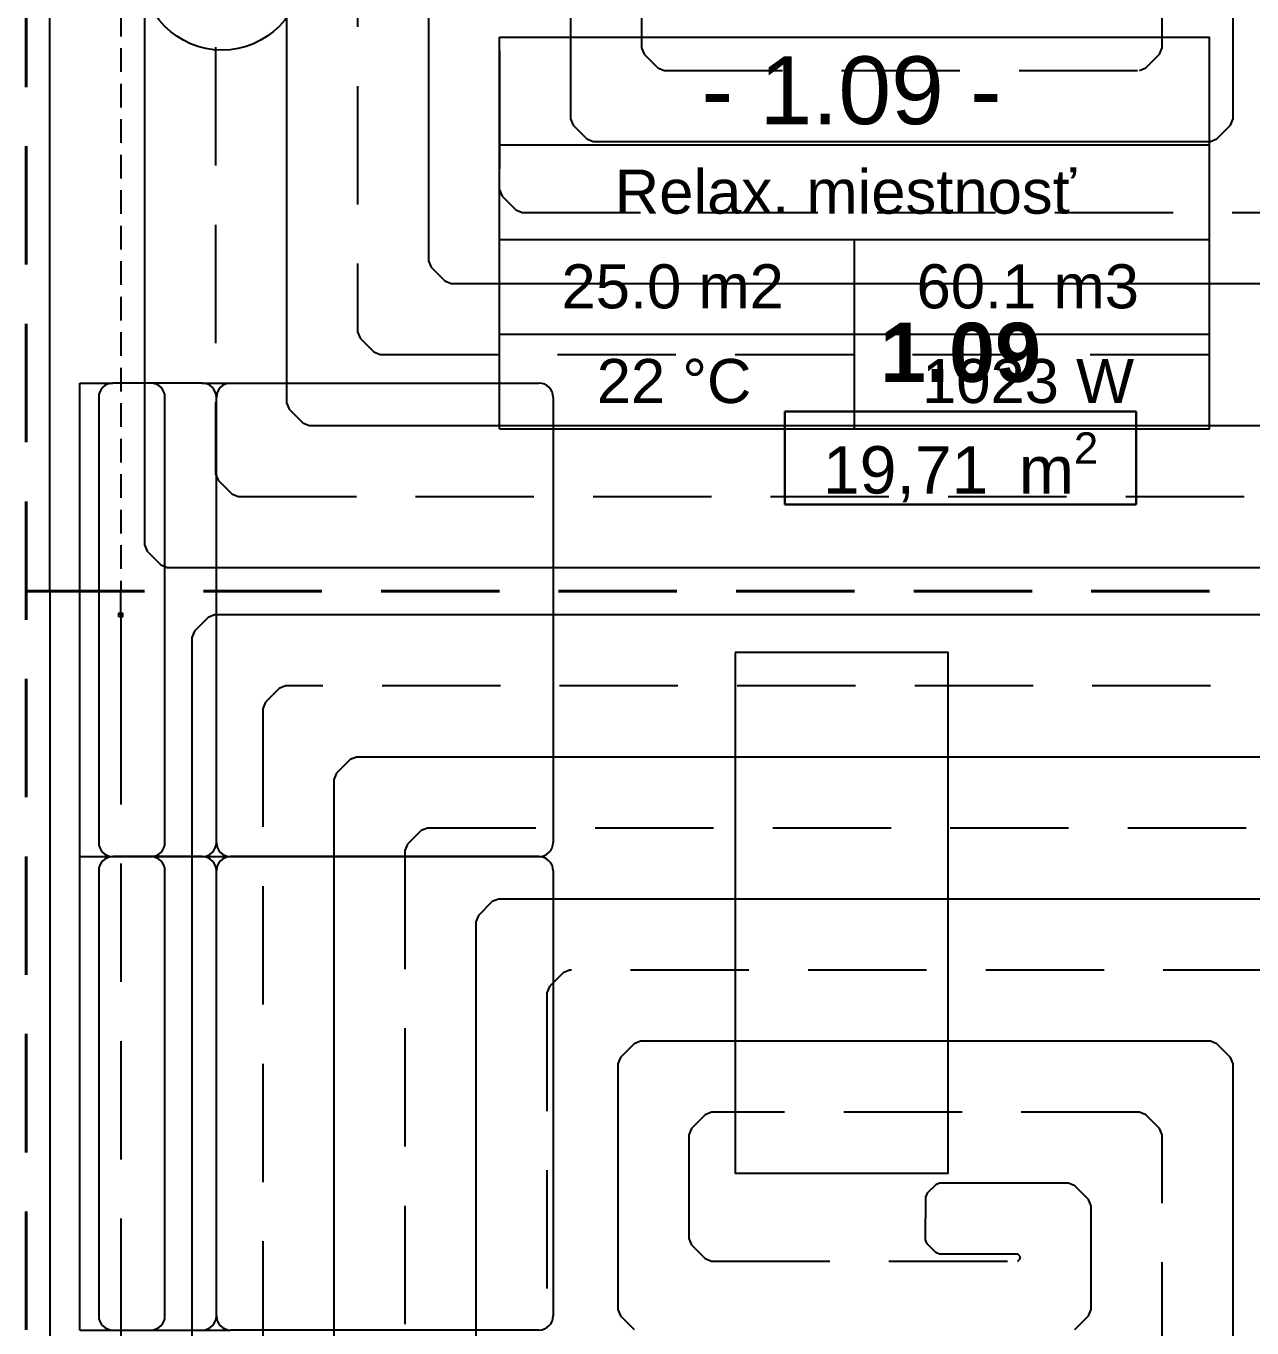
# Model space of a CAD drawing. Header units: millimetres. Extents: x 1046 to 74297, y -4150 to 54562.
# Drawn here: x 23290 to 25879, y 3834 to 6584 of the extents above; entities that cross this region are included whole.
import ezdxf
from ezdxf.enums import TextEntityAlignment as Align

# ---------------------------------------------------------------- set-up
doc = ezdxf.new("R2010")
doc.units = ezdxf.units.MM
doc.linetypes.add('DASH', pattern=[75, 50, -25])
for name, color, linetype in [('1__NP___MIESTNOSTIUK', 7, 'Continuous'), ('Interiér - nábytok', 252, 'Continuous'), ('ODVODN__POTRUBIE___PODL__VYK_', 7, 'Continuous'), ('OKRAJOV__DILAT_CIA_PDL', 2, 'Continuous'), ('PODLAHOVKA', 7, 'Continuous'), ('PR_VODN__POTRUBIE___PODL__VYK_', 7, 'Continuous'), ('vyk-privod2', 7, 'Continuous'), ('Z_NA_PRECHODOV_CH_POTRUB_', 7, 'Continuous'), ('Zóny', 252, 'Continuous'), ('Zóny – Razítka', 252, 'Continuous')]:
    doc.layers.add(name, color=color, linetype=linetype)
doc.styles.add('ARIAL', font='arial.ttf')
doc.styles.add('GENEROVANÝ_STYL_1', font='arial.ttf')
doc.styles.add('GENEROVANÝ_STYL_2', font='arialbd.ttf')

# ---------------------------------------------------------------- blocks, each defined once
blk = doc.blocks.new('RELAX MIESTNOSŤ_1.09_9_1', base_point=(742449, 310262))
at = {"layer": 'Zóny – Razítka'}
for p, q in [((761007, 309280), (723891, 309280)), ((723891, 309280), (723891, 299458)), ((723891, 309280), (761007, 309280)), ((723891, 299458), (723891, 309280)), ((761007, 299458), (761007, 309280)), ((761007, 309280), (761007, 299458)), ((723891, 299458), (761007, 299458)), ((761007, 299458), (723891, 299458))]:
    blk.add_line(p, q, dxfattribs=at)
at = {"layer": 'Zóny – Razítka', "insert": (742449, 307083), "char_height": 5000, "attachment_point": 2, "style": 'GENEROVANÝ_STYL_1'}
blk.add_mtext('\\A1;{\\pqc;\\pt0,2500;\\fArial|b0|i0|c238|p0;\\W1.000000;19,71\\fArial|b0|i0|c238|p0;\\W1.000000;\\A1{\\H.66x;\\S^  ;}\\fArial|b0|i0|c238|p0;\\W1.000000; m\\fArial|b0|i0|c238|p0;\\W1.000000;\\A1{\\H.66x;\\S2^  ;}}', dxfattribs=at)
at = {"layer": 'Zóny – Razítka'}
for tag, height, style, p in [('DUMMY_849', 6250, 'GENEROVANÝ_STYL_2', (750790, 320083)), ('ROOM_NUMBER', 6250, 'GENEROVANÝ_STYL_2', (742449, 318655)), ('DUMMY_850', 5000, 'GENEROVANÝ_STYL_1', (728802, 308297))]:
    blk.add_attdef(tag, text='', height=height, dxfattribs=dict(at, style=style)).set_placement(p, align=Align.TOP_CENTER)
blk = doc.blocks.new('Konferenční stolek 05 27[59]_1', base_point=(718636, 283834))
at = {"layer": 'Interiér - nábytok', "flags": 128}
blk.add_lwpolyline([(718636, 283834), (718636, 228834), (741136, 228834), (741136, 283834)], close=True, dxfattribs=at)
blk = doc.blocks.new('Pohovkový díl 01 27[60]_1', base_point=(699416, 212274))
at = {"layer": 'Interiér - nábytok'}
for p, q in [((649416, 212274), (649416, 262274)), ((649416, 262274), (652916, 262274)), ((662349, 262274), (652916, 262274)), ((662349, 262274), (665349, 262274)), ((665349, 262274), (697916, 262274)), ((651416, 260774), (651416, 213774)), ((658416, 213774), (658416, 260774)), ((663849, 213774), (663849, 260774)), ((663849, 213774), (663849, 260774)), ((699416, 260774), (699416, 213774)), ((649416, 212274), (652916, 212274)), ((652916, 212274), (662349, 212274)), ((662349, 212274), (665349, 212274)), ((697916, 212274), (665349, 212274))]:
    blk.add_line(p, q, dxfattribs=at)
for centre, start, end in [((652916, 260774), 90, 180), ((656916, 260774), 0, 90), ((662349, 260774), 0, 90), ((665349, 260774), 90, 180), ((697916, 260774), 0, 90), ((652916, 213774), 180, 270), ((656916, 213774), 270, 0), ((662349, 213774), 270, 0), ((665349, 213774), 180, 270), ((697916, 213774), 270, 0)]:
    blk.add_arc(centre, 1500, start, end, dxfattribs=at)
blk = doc.blocks.new('Pohovkový díl 01 27[61]_1', base_point=(699416, 262274))
at = {"layer": 'Interiér - nábytok'}
for p, q in [((649416, 262274), (649416, 312274)), ((649416, 312274), (652916, 312274)), ((662349, 312274), (652916, 312274)), ((662349, 312274), (665349, 312274)), ((665349, 312274), (697916, 312274)), ((651416, 310774), (651416, 263774)), ((658416, 263774), (658416, 310774)), ((663849, 263774), (663849, 310774)), ((663849, 263774), (663849, 310774)), ((699416, 310774), (699416, 263774)), ((649416, 262274), (652916, 262274)), ((652916, 262274), (662349, 262274)), ((662349, 262274), (665349, 262274)), ((697916, 262274), (665349, 262274))]:
    blk.add_line(p, q, dxfattribs=at)
for centre, start, end in [((652916, 310774), 90, 180), ((656916, 310774), 0, 90), ((662349, 310774), 0, 90), ((665349, 310774), 90, 180), ((697916, 310774), 0, 90), ((652916, 263774), 180, 270), ((656916, 263774), 270, 0), ((662349, 263774), 270, 0), ((665349, 263774), 180, 270), ((697916, 263774), 270, 0)]:
    blk.add_arc(centre, 1500, start, end, dxfattribs=at)
blk = doc.blocks.new('A$Ca9295a0e')
at = {"layer": 'Interiér - nábytok', "xscale": 0.02, "yscale": 0.02, "zscale": 0.02}
for name, p in [('Pohovkový díl 01 27[61]_1', (13938.4, 3518.1)), ('Konferenční stolek 05 27[59]_1', (14322.8, 3949.3)), ('Pohovkový díl 01 27[60]_1', (13938.4, 2518.1))]:
    blk.add_blockref(name, p, dxfattribs=at)
at = {"layer": 'Zóny', "xscale": 0.02, "yscale": 0.02, "zscale": 0.02}
blk.add_blockref('RELAX MIESTNOSŤ_1.09_9_1', (14799, 4477.8), dxfattribs=at).add_auto_attribs({'ROOM_NUMBER': '1.09'})
blk = doc.blocks.new('A$Cacebdfa7')
blk.add_blockref('A$Ca9295a0e', (2747.1, 1041.4))
at = {"layer": '1__NP___MIESTNOSTIUK', "color": 18}
for p, q in [((16572.1, 6063), (16572.1, 6290)), ((16572.1, 6290), (18072.1, 6290)), ((18072.1, 6063), (18072.1, 6290)), ((16572.1, 5863), (16572.1, 6063)), ((16572.1, 6063), (18072.1, 6063)), ((16572.1, 6063), (18072.1, 6063)), ((18072.1, 5863), (18072.1, 6063)), ((16572.1, 5663), (16572.1, 5863)), ((16572.1, 5863), (18072.1, 5863)), ((16572.1, 5863), (18072.1, 5863)), ((17322.1, 5663), (17322.1, 5863)), ((18072.1, 5663), (18072.1, 5863)), ((16572.1, 5463), (16572.1, 5663)), ((16572.1, 5663), (18072.1, 5663)), ((16572.1, 5663), (18072.1, 5663)), ((17322.1, 5463), (17322.1, 5663)), ((18072.1, 5463), (18072.1, 5663)), ((16572.1, 5463), (18072.1, 5463))]:
    blk.add_line(p, q, dxfattribs=at)
at = {"layer": 'ODVODN__POTRUBIE___PODL__VYK_', "color": 172, "linetype": 'DASH'}
for p in [(15772.1, 7242), (15772.1, 5069.9)]:
    blk.add_line(p, (15772.1, 5119.9), dxfattribs=at)
at = {"layer": 'ODVODN__POTRUBIE___PODL__VYK_', "color": 2}
for p, q in [((15768.1, 5073.9), (15768.1, 5073.9)), ((15768.1, 5065.9), (15768.1, 5065.9)), ((15776.1, 5073.9), (15776.1, 5073.9)), ((15776.1, 5065.9), (15776.1, 5065.9))]:
    blk.add_line(p, q, dxfattribs=at)
blk.add_lwpolyline([(15768.1, 5065.9), (15768.1, 5073.9), (15776.1, 5073.9), (15776.1, 5065.9), (15768.1, 5065.9)], dxfattribs=at)
blk.add_lwpolyline([(15768.1, 5065.9), (15768.1, 5073.9), (15776.1, 5073.9), (15776.1, 5065.9), (15768.1, 5065.9)], dxfattribs=at)
at = {"layer": 'OKRAJOV__DILAT_CIA_PDL', "color": 116, "linetype": 'DASH', "lineweight": 40, "ltscale": 5, "true_color": 0x136734}
blk.add_line((15572.1, 5119.9), (19072.1, 5119.9), dxfattribs=at)
blk.add_lwpolyline([(18287.1, 7934.9), (18287.1, 8184.9), (19072.1, 8184.9), (19072.1, 10384.9), (17397.1, 10384.9), (17397.1, 8184.9), (17487.1, 8184.9), (17487.1, 7934.9), (15572.1, 7934.9), (15572.1, 2304.9), (19072.1, 2304.9), (19072.1, 7934.9), (18287.1, 7934.9)], dxfattribs=at)
at = {"layer": 'PODLAHOVKA', "color": 12, "ltscale": 5}
for points in [[(15822.1, 7244.2), (15822.1, 5217.7), (15827.6, 5204.4), (15856.5, 5175.5), (15869.9, 5169.9), (18974.2, 5169.9), (18987.6, 5175.5), (19016.5, 5204.4), (19022.1, 5217.7), (19022.1, 7837.1)], [(16122.1, 7837.1), (16122.1, 5517.7), (16127.6, 5504.4), (16156.5, 5475.5), (16169.9, 5469.9), (18674.2, 5469.9), (18687.6, 5475.5), (18716.5, 5504.4), (18722.1, 5517.7), (18722.1, 7537.1)], [(16422.1, 7537.1), (16422.1, 5817.7), (16427.6, 5804.4), (16456.5, 5775.5), (16469.9, 5769.9), (18374.2, 5769.9), (18387.6, 5775.5), (18416.5, 5804.4), (18422.1, 5817.7), (18422.1, 7237.1)], [(16722.1, 7237.1), (16722.1, 6117.7), (16727.6, 6104.4), (16756.5, 6075.5), (16769.9, 6069.9), (18074.2, 6069.9), (18087.6, 6075.5), (18116.5, 6104.4), (18122.1, 6117.7), (18122.1, 6937.1)], [(15622.1, 5069.9), (15622.1, 2402.7)], [(19022.1, 2402.7), (19022.1, 5022.1), (19016.5, 5035.5), (18987.6, 5064.4), (18974.2, 5069.9), (15969.9, 5069.9), (15956.5, 5064.4), (15927.6, 5035.5), (15922.1, 5022.1), (15922.1, 2702.7)], [(18722.1, 2702.7), (18722.1, 4722.1), (18716.5, 4735.5), (18687.6, 4764.4), (18674.2, 4769.9), (16269.9, 4769.9), (16256.5, 4764.4), (16227.6, 4735.5), (16222.1, 4722.1), (16222.1, 3002.7)], [(18422.1, 3002.7), (18422.1, 4422.1), (18416.5, 4435.5), (18387.6, 4464.4), (18374.2, 4469.9), (16569.9, 4469.9), (16556.5, 4464.4), (16527.6, 4435.5), (16522.1, 4422.1), (16522.1, 3302.7)], [(18122.1, 3302.7), (18122.1, 4122.1), (18116.5, 4135.5), (18087.6, 4164.4), (18074.2, 4169.9), (16869.9, 4169.9), (16856.5, 4164.4), (16827.6, 4135.5), (16822.1, 4122.1), (16822.1, 3602.7), (16827.6, 3589.4), (16856.5, 3560.5)], [(17787.6, 3560.5), (17816.5, 3589.4), (17822.1, 3602.7), (17822.1, 3822.1), (17816.5, 3835.5), (17787.6, 3864.4), (17774.2, 3869.9), (17501.9, 3869.9), (17493.6, 3866.5), (17475.5, 3848.4), (17472.1, 3840), (17472.1, 3794.9)]]:
    blk.add_lwpolyline(points, dxfattribs=at)
at = {"layer": 'PODLAHOVKA', "color": 172, "linetype": 'DASH', "ltscale": 5}
for points in [[(15972.1, 7394.2), (15972.1, 5367.7), (15977.6, 5354.4), (16006.5, 5325.5), (16019.9, 5319.9), (18824.2, 5319.9), (18837.6, 5325.5), (18866.5, 5354.4), (18872.1, 5367.7), (18872.1, 7687.1)], [(16272.1, 7687.1), (16272.1, 5667.7), (16277.6, 5654.4), (16306.5, 5625.5), (16319.9, 5619.9), (18524.2, 5619.9), (18537.6, 5625.5), (18566.5, 5654.4), (18572.1, 5667.7), (18572.1, 7387.1)], [(16572.1, 7387.1), (16572.1, 5967.7), (16577.6, 5954.4), (16606.5, 5925.5), (16619.9, 5919.9), (18224.2, 5919.9), (18237.6, 5925.5), (18266.5, 5954.4), (18272.1, 5967.7), (18272.1, 7087.1)], [(16872.1, 7087.1), (16872.1, 6267.7), (16877.6, 6254.4), (16906.5, 6225.5), (16919.9, 6219.9), (17924.2, 6219.9), (17937.6, 6225.5), (17966.5, 6254.4), (17972.1, 6267.7), (17972.1, 6787.1)], [(15772.1, 5069.9), (15772.1, 4919.9), (15772.1, 2552.7)], [(18872.1, 2552.7), (18872.1, 4872.1), (18866.5, 4885.5), (18837.6, 4914.4), (18824.2, 4919.9), (16119.9, 4919.9), (16106.5, 4914.4), (16077.6, 4885.5), (16072.1, 4872.1), (16072.1, 2852.7)], [(18572.1, 2852.7), (18572.1, 4572.1), (18566.5, 4585.5), (18537.6, 4614.4), (18524.2, 4619.9), (16419.9, 4619.9), (16406.5, 4614.4), (16377.6, 4585.5), (16372.1, 4572.1), (16372.1, 3152.7)], [(18272.1, 3152.7), (18272.1, 4272.1), (18266.5, 4285.5), (18237.6, 4314.4), (18224.2, 4319.9), (16719.9, 4319.9), (16706.5, 4314.4), (16677.6, 4285.5), (16672.1, 4272.1), (16672.1, 3452.7)], [(17972.1, 3452.7), (17972.1, 3972.1), (17966.5, 3985.5), (17937.6, 4014.4), (17924.2, 4019.9), (17019.9, 4019.9), (17006.5, 4014.4), (16977.6, 3985.5), (16972.1, 3972.1), (16972.1, 3752.7), (16977.6, 3739.4), (17006.5, 3710.5), (17019.9, 3704.9), (17666.1, 3704.9), (17667.7, 3705.6), (17671.6, 3709.4), (17672.1, 3710.6), (17672.1, 3714.2), (17671.6, 3715.4), (17667.7, 3719.2), (17666.1, 3719.9), (17501.9, 3719.9), (17493.6, 3723.4), (17475.5, 3741.5), (17472.1, 3749.8), (17472.1, 3794.9)]]:
    blk.add_lwpolyline(points, dxfattribs=at)
at = {"layer": 'PR_VODN__POTRUBIE___PODL__VYK_', "color": 12}
for q in [(15622.1, 7092), (15622.1, 5069.9)]:
    blk.add_line((15622.1, 5119.9), q, dxfattribs=at)
at = {"layer": 'Z_NA_PRECHODOV_CH_POTRUB_', "color": 2}
for p, q in [((15572.1, 5119.9), (15572.1, 5119.9)), ((15772.1, 5119.9), (15772.1, 5119.9))]:
    blk.add_line(p, q, dxfattribs=at)
at = {"layer": '1__NP___MIESTNOSTIUK', "color": 18, "style": 'ARIAL'}
for s, height, p in [('- 1.09 -', 143.22, (16999.1, 6106.5)), ('Relax. miestnosť', 93.093, (16815.6, 5917.5)), ('25.0 m2', 93.09, (16703.1, 5717.5)), ('60.1 m3', 93.09, (17453.1, 5717.5)), ('22 °C', 93.09, (16777.6, 5517.5)), ('1023 W', 93.09, (17464.6, 5517.5))]:
    blk.add_text(s, height=height, dxfattribs=at).set_placement(p)

msp = doc.modelspace()

# ---------------------------------------------------------------- block references
msp.add_blockref('A$Cacebdfa7', (7717.6, 270))

# ---------------------------------------------------------------- next in the draw order: linework, layer by layer
at = {"layer": 'vyk-privod2'}
msp.add_circle((23703.6, 6703.9, 23163.2), 170.9, dxfattribs=at)

doc.saveas('drawing.dxf')
